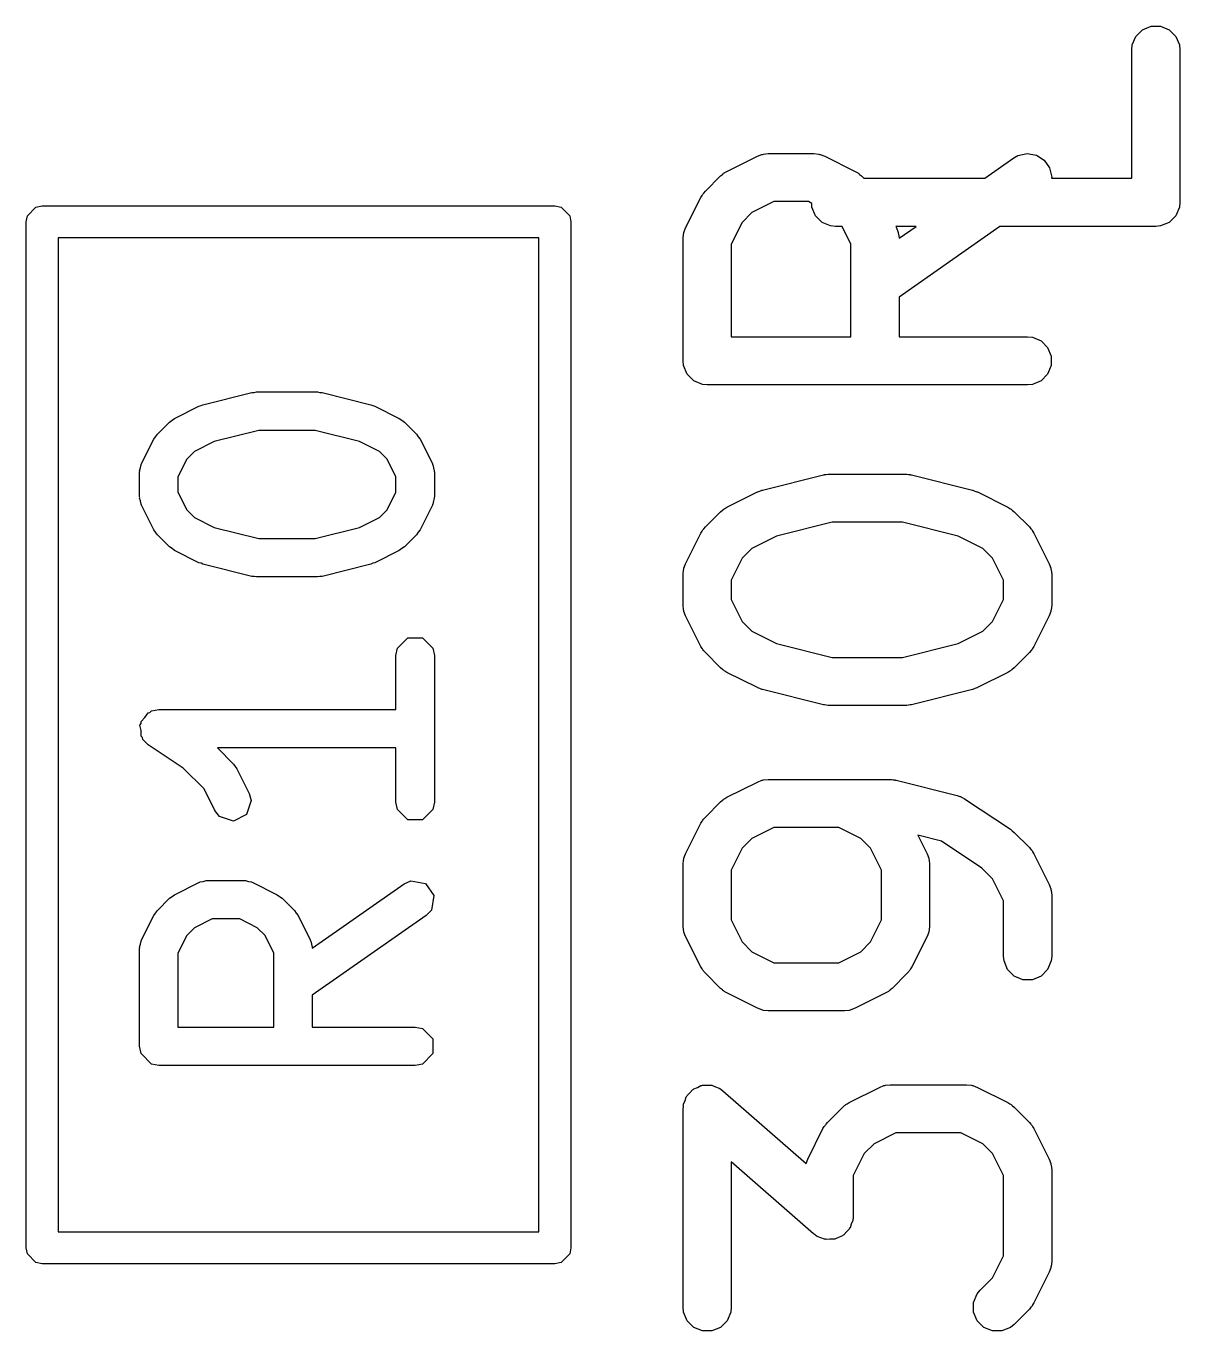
# Model space of a CAD drawing. Extents: x 4.54 to 6.67, y -4.68 to -3.32.
# Drawn here: x 5.9165 to 6.0583, y -3.9622 to -3.8019 of the extents above; entities that cross this region are included whole.
import ezdxf

# ---------------------------------------------------------------- set-up
doc = ezdxf.new("R2010")
doc.units = 0
doc.header["$MEASUREMENT"] = 0
doc.layers.add('BLACK', color=7, linetype='CONTINUOUS')

msp = doc.modelspace()

# ---------------------------------------------------------------- linework, layer by layer
at = {"layer": 'BLACK', "linetype": 'CONTINUOUS'}
for p, q in [((6.05367, -3.80238), (6.05473, -3.80194)), ((6.05473, -3.80194), (6.05588, -3.80194)), ((6.05588, -3.80194), (6.05695, -3.80238)), ((6.05241, -3.80426), (6.05285, -3.8032)), ((6.05285, -3.8032), (6.05367, -3.80238)), ((6.05695, -3.80238), (6.05776, -3.8032)), ((6.05776, -3.8032), (6.0582, -3.80426)), ((6.05236, -3.80484), (6.05241, -3.80426)), ((6.05236, -3.82063), (6.05236, -3.80484)), ((6.0582, -3.80426), (6.05826, -3.80484)), ((6.05826, -3.80484), (6.05826, -3.82358)), ((6.00262, -3.81978), (6.00637, -3.81791)), ((6.00637, -3.81791), (6.00691, -3.8177)), ((6.00691, -3.8177), (6.00701, -3.81769)), ((6.00701, -3.81769), (6.00711, -3.81765)), ((6.00711, -3.81765), (6.00769, -3.81759)), ((6.00769, -3.81759), (6.01331, -3.81759)), ((6.01331, -3.81759), (6.01389, -3.81765)), ((6.01389, -3.81765), (6.01399, -3.81769)), ((6.01399, -3.81769), (6.01409, -3.8177)), ((6.01409, -3.8177), (6.01463, -3.81791)), ((6.01463, -3.81791), (6.01838, -3.81978)), ((6.03429, -3.82063), (6.03787, -3.81813)), ((6.03787, -3.81813), (6.03837, -3.81784)), ((6.03837, -3.81784), (6.0395, -3.8176)), ((6.0395, -3.8176), (6.04063, -3.8178)), ((6.04063, -3.8178), (6.0416, -3.81841)), ((6.00222, -3.82003), (6.0023, -3.81997)), ((6.0023, -3.81997), (6.00237, -3.81994)), ((6.00237, -3.81994), (6.00262, -3.81978)), ((6.01838, -3.81978), (6.01863, -3.81994)), ((6.01863, -3.81994), (6.0187, -3.81997)), ((6.0187, -3.81997), (6.01878, -3.82003)), ((6.0416, -3.81841), (6.04226, -3.81936)), ((6.04226, -3.81936), (6.04251, -3.82048)), ((5.99998, -3.82221), (6.00185, -3.82033)), ((6.00185, -3.82033), (6.00208, -3.82015)), ((6.00208, -3.82015), (6.00213, -3.82009)), ((6.00213, -3.82009), (6.00222, -3.82003)), ((6.01878, -3.82003), (6.01887, -3.82009)), ((6.01887, -3.82009), (6.01892, -3.82015)), ((6.01892, -3.82015), (6.01915, -3.82033)), ((6.01915, -3.82033), (6.01945, -3.82063)), ((6.01945, -3.82063), (6.03429, -3.82063)), ((6.04251, -3.82048), (6.04249, -3.82063)), ((6.04249, -3.82063), (6.05236, -3.82063)), ((5.99755, -3.82673), (5.99942, -3.82298)), ((5.99942, -3.82298), (5.99958, -3.82273)), ((5.99958, -3.82273), (5.99961, -3.82266)), ((5.99961, -3.82266), (5.99968, -3.82258)), ((5.99968, -3.82258), (5.99973, -3.82249)), ((5.99973, -3.82249), (5.99979, -3.82244)), ((5.99979, -3.82244), (5.99998, -3.82221)), ((5.91669, -3.82523), (5.91775, -3.82417)), ((5.91775, -3.82417), (5.9185, -3.82402)), ((5.9185, -3.82402), (5.9815, -3.82402)), ((5.9815, -3.82402), (5.98225, -3.82417)), ((5.98225, -3.82417), (5.98331, -3.82523)), ((6.00839, -3.8235), (6.00569, -3.82485)), ((6.01262, -3.8235), (6.00839, -3.8235)), ((6.01304, -3.82371), (6.01262, -3.8235)), ((6.01304, -3.82416), (6.01304, -3.82371)), ((6.01348, -3.82523), (6.01304, -3.82416)), ((6.0582, -3.82416), (6.05776, -3.82523)), ((6.05826, -3.82358), (6.0582, -3.82416)), ((5.91654, -3.82598), (5.91669, -3.82523)), ((5.91654, -3.95197), (5.91654, -3.82598)), ((5.98331, -3.82523), (5.98346, -3.82598)), ((5.98346, -3.82598), (5.98346, -3.95197)), ((6.00449, -3.82605), (6.00314, -3.82874)), ((6.00569, -3.82485), (6.00449, -3.82605)), ((6.0143, -3.82604), (6.01348, -3.82523)), ((6.01536, -3.82648), (6.0143, -3.82604)), ((6.05695, -3.82604), (6.05588, -3.82648)), ((6.05776, -3.82523), (6.05695, -3.82604)), ((5.92047, -3.82795), (5.92047, -3.95)), ((5.97953, -3.82795), (5.92047, -3.82795)), ((5.97953, -3.95), (5.97953, -3.82795)), ((5.99724, -3.82805), (5.99729, -3.82747)), ((5.99729, -3.82747), (5.99733, -3.82737)), ((5.99733, -3.82737), (5.99734, -3.82727)), ((5.99734, -3.82727), (5.99755, -3.82673)), ((6.01594, -3.82654), (6.01536, -3.82648)), ((6.01676, -3.82654), (6.01594, -3.82654)), ((6.01786, -3.82874), (6.01676, -3.82654)), ((6.02336, -3.82654), (6.02345, -3.82673)), ((6.02585, -3.82654), (6.02336, -3.82654)), ((6.02345, -3.82673), (6.02366, -3.82727)), ((6.02366, -3.82727), (6.02367, -3.82737)), ((6.02367, -3.82737), (6.02371, -3.82747)), ((6.02371, -3.82747), (6.02376, -3.828)), ((6.03615, -3.82654), (6.02376, -3.83521)), ((6.02376, -3.828), (6.02585, -3.82654)), ((6.05531, -3.82654), (6.03615, -3.82654)), ((6.05588, -3.82648), (6.05531, -3.82654)), ((5.99724, -3.84304), (5.99724, -3.82805)), ((6.00314, -3.82874), (6.00314, -3.84009)), ((6.01786, -3.84009), (6.01786, -3.82874)), ((6.02376, -3.83521), (6.02376, -3.84009)), ((6.00314, -3.84009), (6.01786, -3.84009)), ((6.02376, -3.84009), (6.03956, -3.84009)), ((6.03956, -3.84009), (6.04014, -3.84015)), ((6.04014, -3.84015), (6.0412, -3.84059)), ((6.0412, -3.84059), (6.04201, -3.8414)), ((6.04201, -3.8414), (6.04246, -3.84247)), ((5.99729, -3.84362), (5.99724, -3.84304)), ((5.99773, -3.84469), (5.99729, -3.84362)), ((6.04246, -3.84362), (6.04201, -3.84469)), ((6.04246, -3.84247), (6.04246, -3.84362)), ((5.99855, -3.8455), (5.99773, -3.84469)), ((5.99961, -3.84594), (5.99855, -3.8455)), ((6.0412, -3.8455), (6.04014, -3.84594)), ((6.04201, -3.84469), (6.0412, -3.8455)), ((5.93826, -3.84844), (5.94425, -3.84694)), ((5.94425, -3.84694), (5.94454, -3.84693)), ((5.94454, -3.84693), (5.94483, -3.84687)), ((5.94483, -3.84687), (5.95233, -3.84687)), ((5.95233, -3.84687), (5.95261, -3.84693)), ((5.95261, -3.84693), (5.9529, -3.84694)), ((5.9529, -3.84694), (5.9589, -3.84844)), ((6.00019, -3.846), (5.99961, -3.84594)), ((6.03956, -3.846), (6.00019, -3.846)), ((6.04014, -3.84594), (6.03956, -3.846)), ((5.93477, -3.85012), (5.93777, -3.84862)), ((5.93777, -3.84862), (5.93802, -3.84855)), ((5.93802, -3.84855), (5.93826, -3.84844)), ((5.9589, -3.84844), (5.95913, -3.84855)), ((5.95913, -3.84855), (5.95938, -3.84862)), ((5.95938, -3.84862), (5.96238, -3.85012)), ((5.93416, -3.85056), (5.93447, -3.85035)), ((5.93447, -3.85035), (5.93477, -3.85012)), ((5.96238, -3.85012), (5.96268, -3.85035)), ((5.96268, -3.85035), (5.963, -3.85056)), ((5.93266, -3.85206), (5.93416, -3.85056)), ((5.94512, -3.85159), (5.93965, -3.85296)), ((5.95204, -3.85159), (5.94512, -3.85159)), ((5.9575, -3.85296), (5.95204, -3.85159)), ((5.963, -3.85056), (5.9645, -3.85206)), ((5.93072, -3.85567), (5.93222, -3.85267)), ((5.93222, -3.85267), (5.93245, -3.85237)), ((5.93245, -3.85237), (5.93266, -3.85206)), ((5.93965, -3.85296), (5.93723, -3.85417)), ((5.95993, -3.85417), (5.9575, -3.85296)), ((5.9645, -3.85206), (5.96471, -3.85238)), ((5.96471, -3.85238), (5.96494, -3.85267)), ((5.96494, -3.85267), (5.96644, -3.85567)), ((5.93627, -3.85513), (5.93519, -3.85729)), ((5.93723, -3.85417), (5.93627, -3.85513)), ((5.96088, -3.85513), (5.95993, -3.85417)), ((5.96196, -3.85729), (5.96088, -3.85513)), ((5.93047, -3.85656), (5.93057, -3.8562)), ((5.93049, -3.85661), (5.93047, -3.85656)), ((5.93047, -3.85673), (5.93049, -3.85661)), ((5.93047, -3.85973), (5.93047, -3.85673)), ((5.93057, -3.8562), (5.93065, -3.85583)), ((5.93065, -3.85583), (5.93068, -3.85579)), ((5.93068, -3.85579), (5.93072, -3.85567)), ((5.96644, -3.85567), (5.96647, -3.85579)), ((5.96647, -3.85579), (5.96651, -3.85583)), ((5.96651, -3.85583), (5.96658, -3.8562)), ((5.96658, -3.8562), (5.96668, -3.85656)), ((5.96668, -3.85656), (5.96666, -3.85661)), ((5.96666, -3.85661), (5.96669, -3.85673)), ((5.96669, -3.85673), (5.96669, -3.85973)), ((5.93519, -3.85729), (5.93519, -3.85917)), ((5.96196, -3.85917), (5.96196, -3.85729)), ((6.00697, -3.85893), (6.01447, -3.85705)), ((6.01447, -3.85705), (6.01457, -3.85704)), ((6.01457, -3.85704), (6.01461, -3.85702)), ((6.01461, -3.85702), (6.01483, -3.857)), ((6.01483, -3.857), (6.01504, -3.85697)), ((6.01504, -3.85697), (6.01509, -3.85697)), ((6.01509, -3.85697), (6.01519, -3.85696)), ((6.01519, -3.85696), (6.02456, -3.85696)), ((6.02456, -3.85696), (6.02466, -3.85697)), ((6.02466, -3.85697), (6.02471, -3.85697)), ((6.02471, -3.85697), (6.02492, -3.857)), ((6.02492, -3.857), (6.02514, -3.85702)), ((6.02514, -3.85702), (6.02518, -3.85704)), ((6.02518, -3.85704), (6.02528, -3.85705)), ((6.02528, -3.85705), (6.03278, -3.85893)), ((5.93049, -3.85985), (5.93047, -3.85973)), ((5.93047, -3.8599), (5.93049, -3.85985)), ((5.93057, -3.86026), (5.93047, -3.8599)), ((5.93519, -3.85917), (5.93627, -3.86133)), ((5.96088, -3.86133), (5.96196, -3.85917)), ((5.96668, -3.8599), (5.96658, -3.86026)), ((5.96669, -3.85973), (5.96666, -3.85985)), ((5.96666, -3.85985), (5.96668, -3.8599)), ((6.00262, -3.86103), (6.00637, -3.85915)), ((6.00637, -3.85915), (6.00641, -3.85914)), ((6.00641, -3.85914), (6.00643, -3.85912)), ((6.00643, -3.85912), (6.00667, -3.85904)), ((6.00667, -3.85904), (6.00691, -3.85894)), ((6.00691, -3.85894), (6.00693, -3.85894)), ((6.00693, -3.85894), (6.00697, -3.85893)), ((6.03278, -3.85893), (6.03282, -3.85894)), ((6.03282, -3.85894), (6.03284, -3.85894)), ((6.03284, -3.85894), (6.03308, -3.85904)), ((6.03308, -3.85904), (6.03332, -3.85912)), ((6.03332, -3.85912), (6.03334, -3.85914)), ((6.03334, -3.85914), (6.03338, -3.85915)), ((6.03338, -3.85915), (6.03713, -3.86103)), ((5.93065, -3.86063), (5.93057, -3.86026)), ((5.93068, -3.86067), (5.93065, -3.86063)), ((5.93072, -3.86079), (5.93068, -3.86067)), ((5.93222, -3.86379), (5.93072, -3.86079)), ((5.93627, -3.86133), (5.93723, -3.86229)), ((5.95993, -3.86229), (5.96088, -3.86133)), ((5.96644, -3.86079), (5.96494, -3.86379)), ((5.96647, -3.86067), (5.96644, -3.86079)), ((5.96651, -3.86063), (5.96647, -3.86067)), ((5.96658, -3.86026), (5.96651, -3.86063)), ((5.99998, -3.86345), (6.00185, -3.86158)), ((6.00185, -3.86158), (6.00208, -3.86139)), ((6.00208, -3.86139), (6.00213, -3.86133)), ((6.00213, -3.86133), (6.00222, -3.86128)), ((6.00222, -3.86128), (6.0023, -3.86121)), ((6.0023, -3.86121), (6.00237, -3.86118)), ((6.00237, -3.86118), (6.00262, -3.86103)), ((6.03713, -3.86103), (6.03738, -3.86118)), ((6.03738, -3.86118), (6.03745, -3.86121)), ((6.03745, -3.86121), (6.03753, -3.86128)), ((6.03753, -3.86128), (6.03762, -3.86133)), ((6.03762, -3.86133), (6.03767, -3.86139)), ((6.03767, -3.86139), (6.0379, -3.86158)), ((6.0379, -3.86158), (6.03977, -3.86345)), ((5.93723, -3.86229), (5.93965, -3.8635)), ((5.9575, -3.8635), (5.95993, -3.86229)), ((6.01555, -3.86287), (6.00872, -3.86458)), ((6.0242, -3.86287), (6.01555, -3.86287)), ((6.03103, -3.86458), (6.0242, -3.86287)), ((5.93245, -3.86409), (5.93222, -3.86379)), ((5.93266, -3.8644), (5.93245, -3.86409)), ((5.93416, -3.8659), (5.93266, -3.8644)), ((5.93965, -3.8635), (5.94512, -3.86487)), ((5.94512, -3.86487), (5.95204, -3.86487)), ((5.95204, -3.86487), (5.9575, -3.8635)), ((5.9645, -3.8644), (5.963, -3.8659)), ((5.96471, -3.86409), (5.9645, -3.8644)), ((5.96494, -3.86379), (5.96471, -3.86409)), ((5.99755, -3.86797), (5.99942, -3.86422)), ((5.99942, -3.86422), (5.99958, -3.86397)), ((5.99958, -3.86397), (5.99961, -3.8639)), ((5.99961, -3.8639), (5.99968, -3.86382)), ((5.99968, -3.86382), (5.99973, -3.86373)), ((5.99973, -3.86373), (5.99979, -3.86368)), ((5.99979, -3.86368), (5.99998, -3.86345)), ((6.00872, -3.86458), (6.00569, -3.86609)), ((6.03406, -3.86609), (6.03103, -3.86458)), ((6.03977, -3.86345), (6.03996, -3.86368)), ((6.03996, -3.86368), (6.04002, -3.86373)), ((6.04002, -3.86373), (6.04007, -3.86382)), ((6.04007, -3.86382), (6.04014, -3.8639)), ((6.04014, -3.8639), (6.04017, -3.86397)), ((6.04017, -3.86397), (6.04033, -3.86422)), ((6.04033, -3.86422), (6.0422, -3.86797)), ((5.93447, -3.86611), (5.93416, -3.8659)), ((5.93477, -3.86634), (5.93447, -3.86611)), ((5.93777, -3.86784), (5.93477, -3.86634)), ((5.96238, -3.86634), (5.95938, -3.86784)), ((5.96268, -3.86611), (5.96238, -3.86634)), ((5.963, -3.8659), (5.96268, -3.86611)), ((6.00569, -3.86609), (6.00449, -3.86729)), ((6.03526, -3.86729), (6.03406, -3.86609)), ((5.93802, -3.86791), (5.93777, -3.86784)), ((5.93826, -3.86802), (5.93802, -3.86791)), ((5.94425, -3.86952), (5.93826, -3.86802)), ((5.9589, -3.86802), (5.9529, -3.86952)), ((5.95913, -3.86791), (5.9589, -3.86802)), ((5.95938, -3.86784), (5.95913, -3.86791)), ((5.99734, -3.86851), (5.99755, -3.86797)), ((6.00449, -3.86729), (6.00314, -3.86999)), ((6.03661, -3.86999), (6.03526, -3.86729)), ((6.0422, -3.86797), (6.04241, -3.86851)), ((5.94454, -3.86953), (5.94425, -3.86952)), ((5.94483, -3.86959), (5.94454, -3.86953)), ((5.95233, -3.86959), (5.94483, -3.86959)), ((5.95261, -3.86953), (5.95233, -3.86959)), ((5.9529, -3.86952), (5.95261, -3.86953)), ((5.99724, -3.86929), (5.99729, -3.86872)), ((5.99724, -3.87304), (5.99724, -3.86929)), ((5.99729, -3.86872), (5.99733, -3.86862)), ((5.99733, -3.86862), (5.99734, -3.86851)), ((6.04241, -3.86851), (6.04242, -3.86862)), ((6.04242, -3.86862), (6.04246, -3.86872)), ((6.04246, -3.86872), (6.04251, -3.86929)), ((6.04251, -3.86929), (6.04251, -3.87304)), ((6.00314, -3.86999), (6.00314, -3.87234)), ((6.03661, -3.87234), (6.03661, -3.86999)), ((6.00314, -3.87234), (6.00449, -3.87504)), ((6.03526, -3.87504), (6.03661, -3.87234)), ((5.99729, -3.87362), (5.99724, -3.87304)), ((5.99733, -3.87371), (5.99729, -3.87362)), ((5.99734, -3.87382), (5.99733, -3.87371)), ((5.99755, -3.87436), (5.99734, -3.87382)), ((5.99942, -3.87811), (5.99755, -3.87436)), ((6.0422, -3.87436), (6.04033, -3.87811)), ((6.04241, -3.87382), (6.0422, -3.87436)), ((6.04242, -3.87371), (6.04241, -3.87382)), ((6.04246, -3.87362), (6.04242, -3.87371)), ((6.04251, -3.87304), (6.04246, -3.87362)), ((6.00449, -3.87504), (6.00569, -3.87624)), ((6.03406, -3.87624), (6.03526, -3.87504)), ((5.96214, -3.87832), (5.96342, -3.87705)), ((5.96342, -3.87705), (5.96523, -3.87705)), ((5.96523, -3.87705), (5.96651, -3.87832)), ((6.00569, -3.87624), (6.00872, -3.87775)), ((6.03103, -3.87775), (6.03406, -3.87624)), ((5.96196, -3.87923), (5.96214, -3.87832)), ((5.96196, -3.88586), (5.96196, -3.87923)), ((5.96651, -3.87832), (5.96669, -3.87923)), ((5.96669, -3.87923), (5.96669, -3.89723)), ((5.99958, -3.87836), (5.99942, -3.87811)), ((5.99961, -3.87843), (5.99958, -3.87836)), ((5.99968, -3.87851), (5.99961, -3.87843)), ((5.99973, -3.8786), (5.99968, -3.87851)), ((5.99979, -3.87865), (5.99973, -3.8786)), ((5.99998, -3.87888), (5.99979, -3.87865)), ((6.00185, -3.88075), (5.99998, -3.87888)), ((6.00872, -3.87775), (6.01555, -3.87946)), ((6.0242, -3.87946), (6.03103, -3.87775)), ((6.03977, -3.87888), (6.0379, -3.88075)), ((6.03996, -3.87865), (6.03977, -3.87888)), ((6.04002, -3.8786), (6.03996, -3.87865)), ((6.04007, -3.87851), (6.04002, -3.8786)), ((6.04014, -3.87843), (6.04007, -3.87851)), ((6.04017, -3.87836), (6.04014, -3.87843)), ((6.04033, -3.87811), (6.04017, -3.87836)), ((6.00208, -3.88094), (6.00185, -3.88075)), ((6.01555, -3.87946), (6.0242, -3.87946)), ((6.0379, -3.88075), (6.03767, -3.88094)), ((6.00213, -3.881), (6.00208, -3.88094)), ((6.00222, -3.88105), (6.00213, -3.881)), ((6.0023, -3.88112), (6.00222, -3.88105)), ((6.00237, -3.88115), (6.0023, -3.88112)), ((6.00262, -3.88131), (6.00237, -3.88115)), ((6.00637, -3.88318), (6.00262, -3.88131)), ((6.03713, -3.88131), (6.03338, -3.88318)), ((6.03738, -3.88115), (6.03713, -3.88131)), ((6.03745, -3.88112), (6.03738, -3.88115)), ((6.03753, -3.88105), (6.03745, -3.88112)), ((6.03762, -3.881), (6.03753, -3.88105)), ((6.03767, -3.88094), (6.03762, -3.881)), ((6.00641, -3.8832), (6.00637, -3.88318)), ((6.00643, -3.88321), (6.00641, -3.8832)), ((6.00667, -3.8833), (6.00643, -3.88321)), ((6.00691, -3.88339), (6.00667, -3.8833)), ((6.00693, -3.88339), (6.00691, -3.88339)), ((6.00697, -3.8834), (6.00693, -3.88339)), ((6.01447, -3.88528), (6.00697, -3.8834)), ((6.03278, -3.8834), (6.02528, -3.88528)), ((6.03282, -3.88339), (6.03278, -3.8834)), ((6.03284, -3.88339), (6.03282, -3.88339)), ((6.03308, -3.8833), (6.03284, -3.88339)), ((6.03332, -3.88321), (6.03308, -3.8833)), ((6.03334, -3.8832), (6.03332, -3.88321)), ((6.03338, -3.88318), (6.03334, -3.8832)), ((6.01457, -3.88529), (6.01447, -3.88528)), ((6.01461, -3.88531), (6.01457, -3.88529)), ((6.01483, -3.88533), (6.01461, -3.88531)), ((6.01504, -3.88536), (6.01483, -3.88533)), ((6.01509, -3.88536), (6.01504, -3.88536)), ((6.01519, -3.88537), (6.01509, -3.88536)), ((6.02456, -3.88537), (6.01519, -3.88537)), ((6.02466, -3.88536), (6.02456, -3.88537)), ((6.02471, -3.88536), (6.02466, -3.88536)), ((6.02492, -3.88533), (6.02471, -3.88536)), ((6.02514, -3.88531), (6.02492, -3.88533)), ((6.02518, -3.88529), (6.02514, -3.88531)), ((6.02528, -3.88528), (6.02518, -3.88529)), ((5.93065, -3.88732), (5.93113, -3.88684)), ((5.93113, -3.88684), (5.93151, -3.88626)), ((5.93151, -3.88626), (5.93175, -3.88622)), ((5.93175, -3.88622), (5.93192, -3.88604)), ((5.93192, -3.88604), (5.93283, -3.88586)), ((5.93283, -3.88586), (5.96196, -3.88586)), ((5.93051, -3.88777), (5.93065, -3.88757)), ((5.93065, -3.88844), (5.93051, -3.88777)), ((5.93065, -3.88757), (5.93065, -3.88732)), ((5.93065, -3.88913), (5.93065, -3.88844)), ((5.93082, -3.8893), (5.93065, -3.88913)), ((5.93087, -3.88954), (5.93082, -3.8893)), ((5.93152, -3.89019), (5.93087, -3.88954)), ((5.93582, -3.89306), (5.93152, -3.89019)), ((5.96196, -3.89059), (5.94003, -3.89059)), ((5.94003, -3.89059), (5.942, -3.89256)), ((5.96196, -3.89723), (5.96196, -3.89059)), ((5.93839, -3.89562), (5.93582, -3.89306)), ((5.942, -3.89256), (5.94221, -3.89287)), ((5.94221, -3.89287), (5.94244, -3.89317)), ((5.94244, -3.89317), (5.94394, -3.89617)), ((6.00262, -3.89665), (6.00637, -3.89477)), ((6.00637, -3.89477), (6.00691, -3.89456)), ((6.00691, -3.89456), (6.00701, -3.89456)), ((6.00701, -3.89456), (6.00711, -3.89452)), ((6.00711, -3.89452), (6.00769, -3.89446)), ((6.00769, -3.89446), (6.02269, -3.89446)), ((6.02269, -3.89446), (6.02279, -3.89447)), ((6.02279, -3.89447), (6.02283, -3.89446)), ((6.02283, -3.89446), (6.02305, -3.8945)), ((6.02305, -3.8945), (6.02326, -3.89452)), ((6.02326, -3.89452), (6.0233, -3.89453)), ((6.0233, -3.89453), (6.0234, -3.89455)), ((6.0234, -3.89455), (6.0309, -3.89642)), ((5.93971, -3.89828), (5.93839, -3.89562)), ((5.94394, -3.89617), (5.94418, -3.89706)), ((6.00213, -3.89695), (6.00222, -3.8969)), ((6.00222, -3.8969), (6.0023, -3.89683)), ((6.0023, -3.89683), (6.00237, -3.8968)), ((6.00237, -3.8968), (6.00262, -3.89665)), ((6.0309, -3.89642), (6.03124, -3.89654)), ((6.03124, -3.89654), (6.03131, -3.89656)), ((6.03131, -3.89656), (6.03138, -3.89659)), ((6.03138, -3.89659), (6.03145, -3.89662)), ((6.03145, -3.89662), (6.03151, -3.89666)), ((6.03151, -3.89666), (6.03182, -3.89683)), ((6.03182, -3.89683), (6.03745, -3.90058)), ((5.94028, -3.89901), (5.93971, -3.89828)), ((5.94418, -3.89706), (5.94361, -3.89877)), ((5.96214, -3.89813), (5.96196, -3.89723)), ((5.96342, -3.89941), (5.96214, -3.89813)), ((5.96651, -3.89813), (5.96523, -3.89941)), ((5.96669, -3.89723), (5.96651, -3.89813)), ((5.99998, -3.89907), (6.00185, -3.8972)), ((6.00185, -3.8972), (6.00208, -3.89701)), ((6.00208, -3.89701), (6.00213, -3.89695)), ((5.942, -3.89958), (5.94028, -3.89901)), ((5.94361, -3.89877), (5.942, -3.89958)), ((5.96523, -3.89941), (5.96342, -3.89941)), ((5.99755, -3.90359), (5.99942, -3.89984)), ((5.99942, -3.89984), (5.99958, -3.89959)), ((5.99958, -3.89959), (5.99961, -3.89952)), ((5.99961, -3.89952), (5.99968, -3.89944)), ((5.99968, -3.89944), (5.99973, -3.89935)), ((5.99973, -3.89935), (5.99979, -3.8993)), ((5.99979, -3.8993), (5.99998, -3.89907)), ((6.00569, -3.90171), (6.00449, -3.90291)), ((6.00839, -3.90037), (6.00569, -3.90171)), ((6.01637, -3.90037), (6.00839, -3.90037)), ((6.01906, -3.90171), (6.01637, -3.90037)), ((6.02026, -3.90291), (6.01906, -3.90171)), ((6.02897, -3.90203), (6.02606, -3.9013)), ((6.02606, -3.9013), (6.0272, -3.90359)), ((6.03745, -3.90058), (6.03745, -3.90058)), ((6.03745, -3.90058), (6.03745, -3.90058)), ((6.03745, -3.90058), (6.03767, -3.90076)), ((6.03767, -3.90076), (6.0379, -3.90095)), ((6.0379, -3.90095), (6.0379, -3.90095)), ((6.0379, -3.90095), (6.0379, -3.90095)), ((6.0379, -3.90095), (6.03977, -3.90282)), ((6.00449, -3.90291), (6.00314, -3.90561)), ((6.02161, -3.90561), (6.02026, -3.90291)), ((6.03393, -3.90533), (6.02897, -3.90203)), ((6.03977, -3.90282), (6.03996, -3.90305)), ((6.03996, -3.90305), (6.04002, -3.9031)), ((6.04002, -3.9031), (6.04007, -3.90319)), ((6.04007, -3.90319), (6.04014, -3.90327)), ((6.04014, -3.90327), (6.04017, -3.90334)), ((5.99724, -3.90491), (5.99729, -3.90434)), ((5.99724, -3.91241), (5.99724, -3.90491)), ((5.99729, -3.90434), (5.99733, -3.90424)), ((5.99733, -3.90424), (5.99734, -3.90413)), ((5.99734, -3.90413), (5.99755, -3.90359)), ((6.0272, -3.90359), (6.02741, -3.90413)), ((6.02741, -3.90413), (6.02742, -3.90424)), ((6.02742, -3.90424), (6.02746, -3.90434)), ((6.02746, -3.90434), (6.02751, -3.90491)), ((6.02751, -3.90491), (6.02751, -3.91241)), ((6.04017, -3.90334), (6.04033, -3.90359)), ((6.04033, -3.90359), (6.0422, -3.90734)), ((6.00314, -3.90561), (6.00314, -3.91171)), ((6.02161, -3.91171), (6.02161, -3.90561)), ((6.03526, -3.90666), (6.03393, -3.90533)), ((5.93477, -3.90861), (5.93777, -3.90711)), ((5.93777, -3.90711), (5.93789, -3.90708)), ((5.93789, -3.90708), (5.93792, -3.90704)), ((5.93792, -3.90704), (5.9383, -3.90697)), ((5.9383, -3.90697), (5.93866, -3.90687)), ((5.93866, -3.90687), (5.93871, -3.90688)), ((5.93871, -3.90688), (5.93883, -3.90686)), ((5.93883, -3.90686), (5.94333, -3.90686)), ((5.94333, -3.90686), (5.94344, -3.90688)), ((5.94344, -3.90688), (5.9435, -3.90687)), ((5.9435, -3.90687), (5.94386, -3.90697)), ((5.94386, -3.90697), (5.94423, -3.90704)), ((5.94423, -3.90704), (5.94427, -3.90708)), ((5.94427, -3.90708), (5.94438, -3.90711)), ((5.94438, -3.90711), (5.94738, -3.90861)), ((5.95168, -3.91519), (5.96297, -3.90729)), ((5.96297, -3.90729), (5.96381, -3.90692)), ((5.96381, -3.90692), (5.96559, -3.90723)), ((5.96559, -3.90723), (5.96663, -3.90871)), ((6.03661, -3.90936), (6.03526, -3.90666)), ((6.0422, -3.90734), (6.04241, -3.90788)), ((6.04241, -3.90788), (6.04242, -3.90799)), ((6.04242, -3.90799), (6.04246, -3.90809)), ((6.04246, -3.90809), (6.04251, -3.90866)), ((5.93266, -3.91055), (5.93416, -3.90905)), ((5.93416, -3.90905), (5.93447, -3.90884)), ((5.93447, -3.90884), (5.93477, -3.90861)), ((5.94738, -3.90861), (5.94768, -3.90884)), ((5.94768, -3.90884), (5.948, -3.90905)), ((5.948, -3.90905), (5.9495, -3.91055)), ((5.96663, -3.90871), (5.96632, -3.91049)), ((6.03661, -3.91616), (6.03661, -3.90936)), ((6.04251, -3.90866), (6.04251, -3.91616)), ((5.93072, -3.91417), (5.93222, -3.91117)), ((5.93222, -3.91117), (5.93245, -3.91087)), ((5.93245, -3.91087), (5.93266, -3.91055)), ((5.9495, -3.91055), (5.94971, -3.91087)), ((5.94971, -3.91087), (5.94994, -3.91117)), ((5.94994, -3.91117), (5.95144, -3.91417)), ((5.96568, -3.91116), (5.95169, -3.92095)), ((5.96632, -3.91049), (5.96568, -3.91116)), ((5.93723, -3.91267), (5.93627, -3.91362)), ((5.93939, -3.91159), (5.93723, -3.91267)), ((5.94277, -3.91159), (5.93939, -3.91159)), ((5.94493, -3.91267), (5.94277, -3.91159)), ((5.94589, -3.91362), (5.94493, -3.91267)), ((5.99729, -3.91299), (5.99724, -3.91241)), ((6.00314, -3.91171), (6.00449, -3.91441)), ((6.02026, -3.91441), (6.02161, -3.91171)), ((6.02751, -3.91241), (6.02746, -3.91299)), ((5.93057, -3.91469), (5.93065, -3.91432)), ((5.93065, -3.91432), (5.93068, -3.91428)), ((5.93068, -3.91428), (5.93072, -3.91417)), ((5.93627, -3.91362), (5.93519, -3.91578)), ((5.94696, -3.91578), (5.94589, -3.91362)), ((5.95144, -3.91417), (5.95147, -3.91428)), ((5.95147, -3.91428), (5.95151, -3.91432)), ((5.95151, -3.91432), (5.95158, -3.91469)), ((5.99733, -3.91308), (5.99729, -3.91299)), ((5.99734, -3.91319), (5.99733, -3.91308)), ((5.99755, -3.91373), (5.99734, -3.91319)), ((5.99942, -3.91748), (5.99755, -3.91373)), ((6.00449, -3.91441), (6.00569, -3.91561)), ((6.01906, -3.91561), (6.02026, -3.91441)), ((6.0272, -3.91373), (6.02533, -3.91748)), ((6.02741, -3.91319), (6.0272, -3.91373)), ((6.02742, -3.91308), (6.02741, -3.91319)), ((6.02746, -3.91299), (6.02742, -3.91308)), ((5.93047, -3.91506), (5.93057, -3.91469)), ((5.93049, -3.91511), (5.93047, -3.91506)), ((5.93047, -3.91522), (5.93049, -3.91511)), ((5.93047, -3.92722), (5.93047, -3.91522)), ((5.93519, -3.91578), (5.93519, -3.92486)), ((5.94696, -3.92486), (5.94696, -3.91578)), ((5.95158, -3.91469), (5.95168, -3.91506)), ((5.95168, -3.91506), (5.95167, -3.91511)), ((5.95167, -3.91511), (5.95168, -3.91519)), ((6.00569, -3.91561), (6.00839, -3.91696)), ((6.01637, -3.91696), (6.01906, -3.91561)), ((5.99958, -3.91773), (5.99942, -3.91748)), ((5.99961, -3.9178), (5.99958, -3.91773)), ((6.00839, -3.91696), (6.01637, -3.91696)), ((6.02517, -3.91773), (6.02514, -3.9178)), ((6.02533, -3.91748), (6.02517, -3.91773)), ((6.03666, -3.91674), (6.03661, -3.91616)), ((6.0371, -3.9178), (6.03666, -3.91674)), ((6.04246, -3.91674), (6.04201, -3.9178)), ((6.04251, -3.91616), (6.04246, -3.91674)), ((5.99968, -3.91788), (5.99961, -3.9178)), ((5.99973, -3.91797), (5.99968, -3.91788)), ((5.99979, -3.91802), (5.99973, -3.91797)), ((5.99998, -3.91825), (5.99979, -3.91802)), ((6.00185, -3.92012), (5.99998, -3.91825)), ((6.02477, -3.91825), (6.0229, -3.92012)), ((6.02496, -3.91802), (6.02477, -3.91825)), ((6.02502, -3.91797), (6.02496, -3.91802)), ((6.02508, -3.91788), (6.02502, -3.91797)), ((6.02514, -3.9178), (6.02508, -3.91788)), ((6.03792, -3.91862), (6.0371, -3.9178)), ((6.03898, -3.91906), (6.03792, -3.91862)), ((6.04014, -3.91906), (6.03898, -3.91906)), ((6.0412, -3.91862), (6.04014, -3.91906)), ((6.04201, -3.9178), (6.0412, -3.91862)), ((5.95169, -3.92095), (5.95169, -3.92486)), ((6.00208, -3.92031), (6.00185, -3.92012)), ((6.00213, -3.92037), (6.00208, -3.92031)), ((6.00222, -3.92042), (6.00213, -3.92037)), ((6.0023, -3.92049), (6.00222, -3.92042)), ((6.00237, -3.92052), (6.0023, -3.92049)), ((6.00262, -3.92068), (6.00237, -3.92052)), ((6.00637, -3.92255), (6.00262, -3.92068)), ((6.02213, -3.92068), (6.01838, -3.92255)), ((6.02238, -3.92052), (6.02213, -3.92068)), ((6.02245, -3.92049), (6.02238, -3.92052)), ((6.02253, -3.92042), (6.02245, -3.92049)), ((6.02262, -3.92037), (6.02253, -3.92042)), ((6.02267, -3.92031), (6.02262, -3.92037)), ((6.0229, -3.92012), (6.02267, -3.92031)), ((6.00691, -3.92276), (6.00637, -3.92255)), ((6.01838, -3.92255), (6.01784, -3.92276)), ((6.00701, -3.92277), (6.00691, -3.92276)), ((6.00711, -3.92281), (6.00701, -3.92277)), ((6.00769, -3.92286), (6.00711, -3.92281)), ((6.01706, -3.92286), (6.00769, -3.92286)), ((6.01764, -3.92281), (6.01706, -3.92286)), ((6.01774, -3.92277), (6.01764, -3.92281)), ((6.01784, -3.92276), (6.01774, -3.92277)), ((5.93519, -3.92486), (5.94696, -3.92486)), ((5.95169, -3.92486), (5.96432, -3.92486)), ((5.96432, -3.92486), (5.96523, -3.92504)), ((5.96523, -3.92504), (5.96651, -3.92632)), ((5.93065, -3.92813), (5.93047, -3.92722)), ((5.96651, -3.92632), (5.96651, -3.92813)), ((5.93192, -3.9294), (5.93065, -3.92813)), ((5.96651, -3.92813), (5.96523, -3.9294)), ((5.93283, -3.92958), (5.93192, -3.9294)), ((5.96432, -3.92958), (5.93283, -3.92958)), ((5.96523, -3.9294), (5.96432, -3.92958)), ((5.99899, -3.93227), (5.99942, -3.93206)), ((5.99942, -3.93206), (5.99952, -3.93205)), ((5.99952, -3.93205), (5.99961, -3.93201)), ((5.99961, -3.93201), (6.00009, -3.93201)), ((6.00009, -3.93201), (6.00057, -3.93198)), ((6.00057, -3.93198), (6.00067, -3.93201)), ((6.00067, -3.93201), (6.00077, -3.93201)), ((6.00077, -3.93201), (6.00121, -3.9322)), ((6.02137, -3.93227), (6.02191, -3.93206)), ((6.02191, -3.93206), (6.02201, -3.93205)), ((6.02201, -3.93205), (6.02211, -3.93201)), ((6.02211, -3.93201), (6.02269, -3.93196)), ((6.02269, -3.93196), (6.03206, -3.93196)), ((6.03206, -3.93196), (6.03264, -3.93201)), ((6.03264, -3.93201), (6.03273, -3.93205)), ((6.03273, -3.93205), (6.03284, -3.93206)), ((6.03284, -3.93206), (6.03338, -3.93227)), ((5.99748, -3.93389), (5.99763, -3.93343)), ((5.99763, -3.93343), (5.9977, -3.93336)), ((5.9977, -3.93336), (5.99773, -3.93327)), ((5.99773, -3.93327), (5.99807, -3.93293)), ((5.99807, -3.93293), (5.99839, -3.93257)), ((5.99839, -3.93257), (5.99848, -3.93252)), ((5.99848, -3.93252), (5.99855, -3.93245)), ((5.99855, -3.93245), (5.99899, -3.93227)), ((6.00121, -3.9322), (6.00166, -3.93235)), ((6.00166, -3.93235), (6.00178, -3.93243)), ((6.00178, -3.93243), (6.00183, -3.93245)), ((6.00183, -3.93245), (6.00189, -3.93251)), ((6.00189, -3.93251), (6.00213, -3.93269)), ((6.00213, -3.93269), (6.01234, -3.94162)), ((6.01762, -3.93414), (6.02137, -3.93227)), ((6.03338, -3.93227), (6.03713, -3.93414)), ((5.99724, -3.93491), (5.99727, -3.9346)), ((5.99724, -3.95928), (5.99724, -3.93491)), ((5.99726, -3.93453), (5.99728, -3.93447)), ((5.99727, -3.9346), (5.99726, -3.93453)), ((5.99728, -3.93447), (5.99729, -3.93433)), ((5.99729, -3.93433), (5.99748, -3.93389)), ((6.01497, -3.93657), (6.01685, -3.93469)), ((6.01685, -3.93469), (6.01708, -3.93451)), ((6.01708, -3.93451), (6.01713, -3.93445)), ((6.01713, -3.93445), (6.01722, -3.93439)), ((6.01722, -3.93439), (6.0173, -3.93433)), ((6.0173, -3.93433), (6.01737, -3.9343)), ((6.01737, -3.9343), (6.01762, -3.93414)), ((6.03713, -3.93414), (6.03738, -3.9343)), ((6.03738, -3.9343), (6.03745, -3.93433)), ((6.03745, -3.93433), (6.03753, -3.93439)), ((6.03753, -3.93439), (6.03762, -3.93445)), ((6.03762, -3.93445), (6.03767, -3.93451)), ((6.03767, -3.93451), (6.0379, -3.93469)), ((6.0379, -3.93469), (6.03977, -3.93657)), ((6.01461, -3.93702), (6.01467, -3.93694)), ((6.01467, -3.93694), (6.01473, -3.93685)), ((6.01473, -3.93685), (6.01479, -3.9368)), ((6.01479, -3.9368), (6.01497, -3.93657)), ((6.03977, -3.93657), (6.03996, -3.9368)), ((6.03996, -3.9368), (6.04002, -3.93685)), ((6.04002, -3.93685), (6.04007, -3.93694)), ((6.04007, -3.93694), (6.04014, -3.93702)), ((6.01255, -3.94109), (6.01442, -3.93734)), ((6.01442, -3.93734), (6.01458, -3.93709)), ((6.01458, -3.93709), (6.01461, -3.93702)), ((6.02338, -3.93786), (6.02069, -3.93921)), ((6.03136, -3.93786), (6.02338, -3.93786)), ((6.03406, -3.93921), (6.03136, -3.93786)), ((6.04014, -3.93702), (6.04017, -3.93709)), ((6.04017, -3.93709), (6.04033, -3.93734)), ((6.04033, -3.93734), (6.0422, -3.94109)), ((6.02069, -3.93921), (6.01949, -3.94041)), ((6.03526, -3.94041), (6.03406, -3.93921)), ((6.01324, -3.95025), (6.00314, -3.94142)), ((6.00314, -3.94142), (6.00314, -3.95928)), ((6.01234, -3.94162), (6.01255, -3.94109)), ((6.01949, -3.94041), (6.01814, -3.9431)), ((6.03661, -3.9431), (6.03526, -3.94041)), ((6.0422, -3.94109), (6.04241, -3.94163)), ((6.04241, -3.94163), (6.04242, -3.94173)), ((6.04242, -3.94173), (6.04246, -3.94183)), ((6.01814, -3.9431), (6.01814, -3.94803)), ((6.03661, -3.95296), (6.03661, -3.9431)), ((6.04246, -3.94183), (6.04251, -3.94241)), ((6.04251, -3.94241), (6.04251, -3.95366)), ((6.01814, -3.94803), (6.01811, -3.94834)), ((6.01764, -3.94967), (6.0173, -3.95001)), ((6.01768, -3.94958), (6.01764, -3.94967)), ((6.01775, -3.9495), (6.01768, -3.94958)), ((6.0179, -3.94905), (6.01775, -3.9495)), ((6.01808, -3.94861), (6.0179, -3.94905)), ((6.0181, -3.94847), (6.01808, -3.94861)), ((6.01812, -3.94841), (6.0181, -3.94847)), ((6.01811, -3.94834), (6.01812, -3.94841)), ((5.92047, -3.95), (5.97953, -3.95)), ((6.01349, -3.95043), (6.01324, -3.95025)), ((6.01355, -3.95049), (6.01349, -3.95043)), ((6.0136, -3.95051), (6.01355, -3.95049)), ((6.01371, -3.95059), (6.0136, -3.95051)), ((6.01417, -3.95074), (6.01371, -3.95059)), ((6.01461, -3.95093), (6.01417, -3.95074)), ((6.01471, -3.95093), (6.01461, -3.95093)), ((6.01481, -3.95096), (6.01471, -3.95093)), ((6.01528, -3.95093), (6.01481, -3.95096)), ((6.01576, -3.95093), (6.01528, -3.95093)), ((6.01586, -3.95089), (6.01576, -3.95093)), ((6.01596, -3.95088), (6.01586, -3.95089)), ((6.01639, -3.95067), (6.01596, -3.95088)), ((6.01683, -3.95049), (6.01639, -3.95067)), ((6.0169, -3.95042), (6.01683, -3.95049)), ((6.01699, -3.95037), (6.0169, -3.95042)), ((6.0173, -3.95001), (6.01699, -3.95037)), ((5.91669, -3.95272), (5.91654, -3.95197)), ((5.91775, -3.95379), (5.91669, -3.95272)), ((5.98331, -3.95272), (5.98225, -3.95379)), ((5.98346, -3.95197), (5.98331, -3.95272)), ((6.03526, -3.95566), (6.03661, -3.95296)), ((5.9185, -3.95394), (5.91775, -3.95379)), ((5.9815, -3.95394), (5.9185, -3.95394)), ((5.98225, -3.95379), (5.9815, -3.95394)), ((6.04241, -3.95444), (6.0422, -3.95498)), ((6.04242, -3.95433), (6.04241, -3.95444)), ((6.04246, -3.95423), (6.04242, -3.95433)), ((6.04251, -3.95366), (6.04246, -3.95423)), ((6.03372, -3.95719), (6.03526, -3.95566)), ((6.0422, -3.95498), (6.04033, -3.95873)), ((6.03291, -3.9587), (6.03336, -3.95764)), ((6.03336, -3.95764), (6.03372, -3.95719)), ((5.99729, -3.95986), (5.99724, -3.95928)), ((6.00314, -3.95928), (6.00309, -3.95986)), ((6.03291, -3.95986), (6.03291, -3.9587)), ((6.03996, -3.95927), (6.03977, -3.95949)), ((6.04002, -3.95922), (6.03996, -3.95927)), ((6.04007, -3.95913), (6.04002, -3.95922)), ((6.04014, -3.95905), (6.04007, -3.95913)), ((6.04017, -3.95897), (6.04014, -3.95905)), ((6.04033, -3.95873), (6.04017, -3.95897)), ((5.99773, -3.96092), (5.99729, -3.95986)), ((5.99855, -3.96174), (5.99773, -3.96092)), ((6.00264, -3.96092), (6.00183, -3.96174)), ((6.00309, -3.95986), (6.00264, -3.96092)), ((6.03336, -3.96092), (6.03291, -3.95986)), ((6.03417, -3.96174), (6.03336, -3.96092)), ((6.03977, -3.95949), (6.0379, -3.96137)), ((5.99961, -3.96218), (5.99855, -3.96174)), ((6.00077, -3.96218), (5.99961, -3.96218)), ((6.00183, -3.96174), (6.00077, -3.96218)), ((6.03523, -3.96218), (6.03417, -3.96174)), ((6.03639, -3.96218), (6.03523, -3.96218)), ((6.03745, -3.96174), (6.03639, -3.96218)), ((6.0379, -3.96137), (6.03745, -3.96174))]:
    msp.add_line(p, q, dxfattribs=at)

doc.saveas('drawing.dxf')
